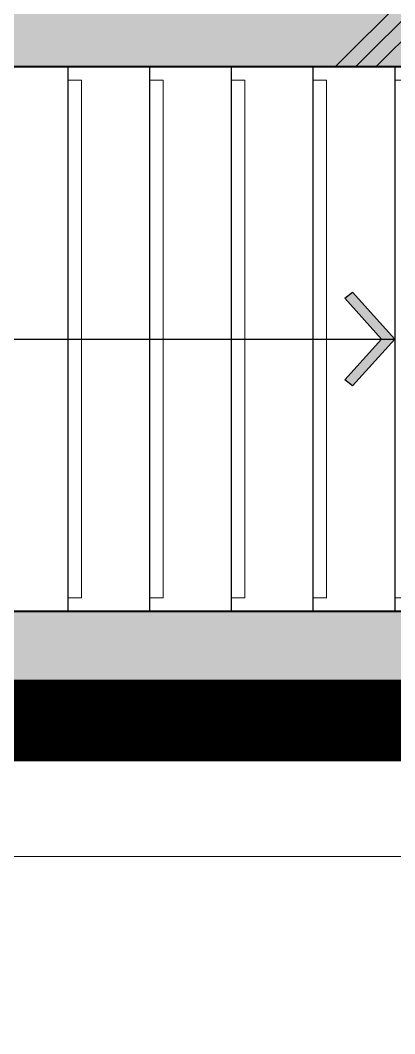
# Model space of a CAD drawing. Header units: millimetres. Extents: x 3546612 to 5615882, y 547008 to 3162891.
# Drawn here: x 5446101 to 5447475, y 2415718 to 2419438 of the extents above; entities that cross this region are included whole.
import ezdxf

# ---------------------------------------------------------------- set-up
doc = ezdxf.new("R2010")
doc.units = ezdxf.units.MM
for name, color, linetype in [('HEB-Angle joint', 1, 'Continuous'), ('HEB-Area(PC Topping)', 3, 'Continuous'), ('XR-평면도$0$A-CONC-SOLD', 9, 'Continuous')]:
    doc.layers.add(name, color=color, linetype=linetype)
for name, color, linetype, lineweight in [('XR-평면도$0$A-CNTL', 9, 'Continuous', 15), ('XR-평면도$0$A-CONC-LIN1', 9, 'Continuous', 40), ('XR-평면도$0$A-ELEV-LIN3', 9, 'Continuous', 18), ('XR-평면도$0$A-SSXM-STAIR', 9, 'Continuous', 25), ('XR-평면도$0$A-XXXX-HATC', 9, 'Continuous', 18), ('XR-평면도$0$A-XXXX-SYMB', 9, 'Continuous', 25)]:
    doc.layers.add(name, color=color, linetype=linetype, lineweight=lineweight)

# ---------------------------------------------------------------- blocks, each defined once
blk = doc.blocks.new('XR-평면도$0$중심선(210216)')
at = {"layer": 'XR-평면도$0$A-CNTL', "ltscale": 300}
blk.add_lwpolyline([(-10000, 77000), (186000, 77000)], dxfattribs=at)
blk = doc.blocks.new('XR-평면도$0$ARROW')
blk.add_lwpolyline([(-0.002, 0.87), (0.738, 0), (-0.002, -0.87), (0.15, -1), (1, 0), (0.15, 1)], close=True)
for points in [[(-0.002, 0.87), (0.15, 1), (0.738, 0), (1, 0)], [(0.738, 0), (1, 0), (-0.002, -0.87), (0.15, -1)]]:
    blk.add_solid(points)
blk = doc.blocks.new('XR-평면도$0$CORE_03_06_B2F 3F에서8F (230330)')
at = {"layer": 'XR-평면도$0$A-CONC-SOLD'}
h = blk.add_hatch(dxfattribs=at)
h.set_pattern_fill('CONC', color=256, scale=100, angle=180)
h.set_pattern_definition([(225, (259193, 729020.6), (2121.32, -2121.32), []), (225, (259193, 728945.6), (2121.32, -2121.32), []), (225, (259193, 728870.6), (2121.32, -2121.32), [])])
h.paths.add_polyline_path([(0, 0), (10950, 0), (10950, 10700), (10550, 10700), (10550, 10000), (7300, 10000), (7300, 9550), (7550, 9550), (7550, 9750), (10550, 9750), (10550, 7250), (8850, 7250), (8850, 7000), (10550, 7000), (10550, 400), (7550, 400), (7550, 7000), (7750, 7000), (7750, 7250), (7550, 7250), (7550, 8450), (7300, 8450), (7300, 5550), (6850, 5550), (6850, 5300), (7300, 5300), (7300, 400), (3500, 400), (3500, 900), (3250, 900), (3250, 400), (400, 400), (400, 2700), (3250, 2700), (3250, 2200), (3500, 2200), (3500, 3500), (3250, 3500), (3250, 2950), (400, 2950), (400, 5300), (3250, 5300), (3250, 4700), (3500, 4700), (3500, 5300), (5750, 5300), (5750, 5550), (5300, 5550), (5300, 7900), (5050, 7900), (5050, 5550), (400, 5550), (400, 9100), (1300, 9100), (1300, 9350), (400, 9350), (400, 12000), (2400, 12000), (2400, 9350), (1915, 9350), (1915, 9100), (3550, 9100), (3550, 9350), (2650, 9350), (2650, 12000), (5050, 12000), (5050, 9350), (4150, 9350), (4150, 9100), (5300, 9100), (5300, 12000), (5750, 12000), (5750, 12400), (0, 12400)])
h.paths.add_polyline_path([(6850, 12000), (10550, 12000), (10550, 11800), (10950, 11800), (10950, 12400), (6850, 12400)], flags=17)
at = {"layer": 'XR-평면도$0$A-XXXX-HATC'}
h = blk.add_hatch(color=253, dxfattribs=at)
h.dxf.hatch_style = 1
h.paths.add_polyline_path([(0, 12400), (0, 0), (10950, 0), (10950, 10685), (10550, 10685), (10550, 10000), (7300, 10000), (7300, 9615), (7550, 9615), (7550, 9750), (10550, 9750), (10550, 7250), (8765, 7250), (8765, 7000), (10550, 7000), (10550, 400), (7550, 400), (7550, 7000), (7635, 7000), (7635, 7250), (7550, 7250), (7550, 8485), (7300, 8485), (7300, 5550), (6865, 5550), (6865, 5300), (7300, 5300), (7300, 400), (3500, 400), (3500, 900), (3250, 900), (3250, 400), (400, 400), (400, 2700), (3250, 2700), (3250, 2200), (3500, 2200), (3500, 3475), (3250, 3475), (3250, 2950), (400, 2950), (400, 5300), (3250, 5300), (3250, 4775), (3500, 4775), (3500, 5300), (5735, 5300), (5735, 5550), (400, 5550), (400, 9100), (1285, 9100), (1285, 9350), (400, 9350), (400, 12000), (2400, 12000), (2400, 9350), (1915, 9350), (1915, 9100), (4235, 9100), (4235, 9350), (2650, 9350), (2650, 12000), (5050, 12000), (5050, 9350), (4865, 9350), (4865, 9100), (5300, 9100), (5300, 12000), (5735, 12000), (5735, 12400)])
h.paths.add_polyline_path([(6865, 12000), (6865, 12400), (10950, 12400), (10950, 11815), (10550, 11815), (10550, 12000)])
at = {"layer": 'XR-평면도$0$A-CONC-LIN1'}
for points in [[(6865, 12000), (6865, 12400), (10950, 12400), (10950, 11815), (10550, 11815)], [(6865, 12000), (10550, 12000)], [(10550, 10000), (7300, 10000), (7300, 9615)]]:
    blk.add_lwpolyline(points, dxfattribs=at)
at = {"layer": 'XR-평면도$0$A-ELEV-LIN3'}
for points in [[(7600, 11950), (7550, 11950), (7550, 10050), (7600, 10050)], [(7900, 11950), (7850, 11950), (7850, 10050), (7900, 10050)], [(8200, 11950), (8150, 11950), (8150, 10050), (8200, 10050)], [(8500, 11950), (8450, 11950), (8450, 10050), (8500, 10050)], [(8800, 11950), (8750, 11950), (8750, 10050), (8800, 10050)]]:
    blk.add_lwpolyline(points, dxfattribs=at)
at = {"layer": 'XR-평면도$0$A-SSXM-STAIR'}
for p, q in [((7600, 10000), (7600, 12000)), ((7900, 10000), (7900, 12000)), ((8200, 10000), (8200, 12000)), ((8500, 10000), (8500, 12000)), ((8800, 10000), (8800, 12000))]:
    blk.add_line(p, q, dxfattribs=at)
at = {"layer": 'XR-평면도$0$A-XXXX-SYMB'}
blk.add_lwpolyline([(9100, 11000), (7600, 11000)], dxfattribs=at)
at = {"layer": 'XR-평면도$0$A-XXXX-SYMB', "xscale": -183.0041772266853, "yscale": 172.3206394866578, "zscale": 183.0041772266853}
blk.add_blockref('XR-평면도$0$ARROW', (7783, 11000), dxfattribs=at)

msp = doc.modelspace()

# ---------------------------------------------------------------- linework, layer by layer
at = {"layer": 'HEB-Angle joint', "const_width": 300}
msp.add_lwpolyline([(5410575, 2416867.6), (5410575, 2399798), (5455175, 2399798), (5455175, 2416867.6), (5417075.1, 2416867.6), (5417075.1, 2413367.6), (5415075, 2413367.6), (5415075, 2416867.6), (5410575, 2416867.6)], dxfattribs=at)
at = {"layer": 'HEB-Area(PC Topping)'}
msp.add_lwpolyline([(5362075.1, 2416367.6), (5378125, 2416367.6), (5378125.1, 2416867.6), (5388025.1, 2416867.6), (5388025.1, 2416367.6), (5415075, 2416367.6), (5415075, 2413367.6), (5417075.1, 2413367.6), (5417075.1, 2416367.6), (5444125, 2416367.6), (5444125, 2416867.6), (5455175.1, 2416867.6), (5455175.1, 2349667.6), (5450175.1, 2349667.6), (5450175.1, 2339367.6), (5450175.1, 2338767.6), (5326975, 2338767.6)], dxfattribs=at)

# ---------------------------------------------------------------- block references
at = {"rotation": 180}
msp.add_blockref('XR-평면도$0$CORE_03_06_B2F 3F에서8F (230330)', (5455075, 2429267.6), dxfattribs=at)
msp.add_blockref('XR-평면도$0$CORE_03_06_B2F 3F에서8F (230330)', (5455075, 2429267.6), dxfattribs=at)
msp.add_blockref('XR-평면도$0$CORE_03_06_B2F 3F에서8F (230330)', (5455075, 2429267.6), dxfattribs=at)
at = {"layer": 'XR-평면도$0$A-CNTL'}
msp.add_blockref('XR-평면도$0$중심선(210216)', (5322575, 2339367.6), dxfattribs=at)

doc.saveas('drawing.dxf')
